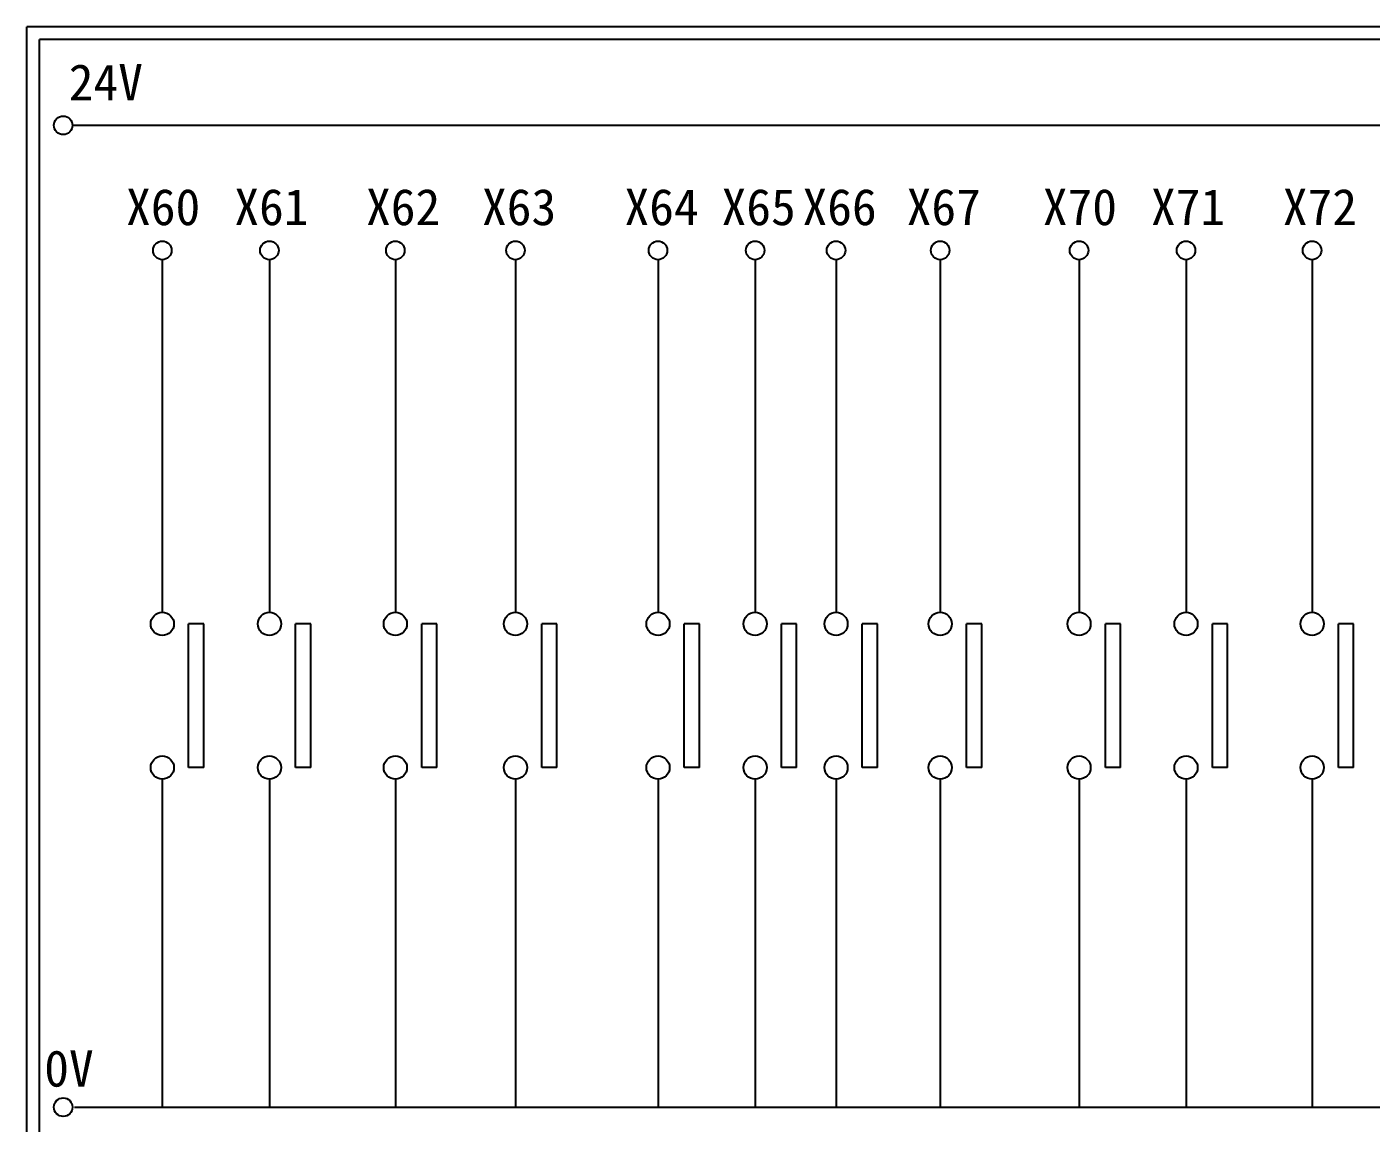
# Model space of a CAD drawing. Extents: x 325 to 612, y 3 to 207.
# Drawn here: x 325.3 to 458.5, y 98.4 to 207 of the extents above; entities that cross this region are included whole.
import ezdxf

# ---------------------------------------------------------------- set-up
doc = ezdxf.new("R2010")
doc.units = 0
doc.layers.get('0').update_dxf_attribs({"linetype": 'CONTINUOUS'})
doc.layers.add('圖框層', color=7, linetype='CONTINUOUS')
doc.layers.add('標尺寸層', color=3, linetype='CONTINUOUS')
doc.styles.add('STSL', font='kaiu.ttf')

msp = doc.modelspace()

# ---------------------------------------------------------------- linework, layer by layer
for p, q in [((342.85, 147.83), (341.35, 147.83)), ((353.46, 147.83), (351.95, 147.83)), ((365.94, 147.83), (364.44, 147.83)), ((377.84, 147.83), (376.34, 147.83)), ((391.96, 147.83), (390.46, 147.83)), ((401.59, 147.83), (400.09, 147.83)), ((409.61, 147.83), (408.1, 147.83)), ((419.93, 147.83), (418.42, 147.83)), ((433.69, 147.83), (432.19, 147.83)), ((444.29, 147.83), (442.79, 147.83)), ((456.78, 147.83), (455.28, 147.83)), ((342.85, 133.6), (341.35, 133.6)), ((353.46, 133.6), (351.95, 133.6)), ((365.94, 133.6), (364.44, 133.6)), ((377.84, 133.6), (376.34, 133.6)), ((391.96, 133.6), (390.46, 133.6)), ((401.59, 133.6), (400.09, 133.6)), ((409.61, 133.6), (408.1, 133.6)), ((419.93, 133.6), (418.42, 133.6)), ((433.69, 133.6), (432.19, 133.6)), ((444.29, 133.6), (442.79, 133.6)), ((456.78, 133.6), (455.28, 133.6))]:
    msp.add_line(p, q)
at = {"layer": '圖框層', "color": 7}
for p, q in [((612.32, 206.97), (325.32, 206.97)), ((325.32, 3), (325.32, 206.97)), ((611.07, 205.72), (326.57, 205.72)), ((326.57, 4.25), (326.57, 205.72))]:
    msp.add_line(p, q, dxfattribs=at)
at = {"layer": '標尺寸層', "color": 7}
for p, q in [((329.84, 197.22), (607.44, 197.22)), ((338.74, 183.91), (338.74, 148.99)), ((349.35, 183.91), (349.35, 148.99)), ((361.83, 183.91), (361.83, 148.99)), ((373.73, 183.91), (373.73, 148.99)), ((387.86, 183.91), (387.86, 148.99)), ((397.48, 183.91), (397.48, 148.99)), ((405.5, 183.91), (405.5, 148.99)), ((415.82, 183.91), (415.82, 148.99)), ((429.58, 183.91), (429.58, 148.99)), ((440.18, 183.91), (440.18, 148.99)), ((452.67, 183.91), (452.67, 148.99)), ((341.35, 133.6), (341.35, 147.83)), ((342.85, 133.6), (342.85, 147.83)), ((351.95, 133.6), (351.95, 147.83)), ((353.46, 133.6), (353.46, 147.83)), ((364.44, 133.6), (364.44, 147.83)), ((365.94, 133.6), (365.94, 147.83)), ((376.34, 133.6), (376.34, 147.83)), ((377.84, 133.6), (377.84, 147.83)), ((390.46, 133.6), (390.46, 147.83)), ((391.96, 133.6), (391.96, 147.83)), ((400.09, 133.6), (400.09, 147.83)), ((401.59, 133.6), (401.59, 147.83)), ((408.1, 133.6), (408.1, 147.83)), ((409.61, 133.6), (409.61, 147.83)), ((418.42, 133.6), (418.42, 147.83)), ((419.93, 133.6), (419.93, 147.83)), ((432.19, 133.6), (432.19, 147.83)), ((433.69, 133.6), (433.69, 147.83)), ((442.79, 133.6), (442.79, 147.83)), ((444.29, 133.6), (444.29, 147.83)), ((455.28, 133.6), (455.28, 147.83)), ((456.78, 133.6), (456.78, 147.83)), ((338.74, 132.45), (338.74, 99.96)), ((349.35, 132.46), (349.35, 99.96)), ((349.35, 132.45), (349.35, 99.96)), ((361.83, 132.46), (361.83, 99.96)), ((361.83, 132.45), (361.83, 99.96)), ((373.73, 132.46), (373.73, 99.96)), ((373.73, 132.45), (373.73, 99.96)), ((387.86, 132.46), (387.86, 99.96)), ((387.86, 132.45), (387.86, 99.96)), ((397.48, 132.46), (397.48, 99.96)), ((397.48, 132.45), (397.48, 99.96)), ((405.5, 132.46), (405.5, 99.96)), ((405.5, 132.45), (405.5, 99.96)), ((415.82, 132.46), (415.82, 99.96)), ((415.82, 132.45), (415.82, 99.96)), ((429.58, 132.45), (429.58, 99.96)), ((440.18, 132.46), (440.18, 99.96)), ((440.18, 132.45), (440.18, 99.96)), ((452.67, 132.46), (452.67, 99.96)), ((452.67, 132.45), (452.67, 99.96)), ((330.05, 99.96), (607.44, 99.96))]:
    msp.add_line(p, q, dxfattribs=at)
for centre, radius in [((328.92, 197.22), 0.92), ((338.74, 184.83), 0.92), ((349.35, 184.83), 0.92), ((361.83, 184.83), 0.92), ((373.73, 184.83), 0.92), ((387.86, 184.83), 0.92), ((397.48, 184.83), 0.92), ((405.5, 184.83), 0.92), ((415.82, 184.83), 0.92), ((429.58, 184.83), 0.92), ((440.18, 184.83), 0.92), ((452.67, 184.83), 0.92), ((338.74, 147.83), 1.15), ((349.35, 147.83), 1.15), ((361.83, 147.83), 1.15), ((373.73, 147.83), 1.15), ((387.86, 147.83), 1.15), ((397.48, 147.83), 1.15), ((405.5, 147.83), 1.15), ((415.82, 147.83), 1.15), ((429.58, 147.83), 1.15), ((440.18, 147.83), 1.15), ((452.67, 147.83), 1.15), ((338.74, 133.6), 1.15), ((349.35, 133.6), 1.15), ((361.83, 133.6), 1.15), ((373.73, 133.6), 1.15), ((387.86, 133.6), 1.15), ((397.48, 133.6), 1.15), ((405.5, 133.6), 1.15), ((415.82, 133.6), 1.15), ((429.58, 133.6), 1.15), ((440.18, 133.6), 1.15), ((452.67, 133.6), 1.15), ((328.92, 99.96), 0.92)]:
    msp.add_circle(centre, radius, dxfattribs=at)

# ---------------------------------------------------------------- texts
at = {"layer": '圖框層', "color": 4, "style": 'STSL'}
for s, p in [('24V', (329.47, 199.68)), ('X60', (335.15, 187.33)), ('X61', (345.88, 187.33)), ('X62', (358.93, 187.33)), ('X63', (370.42, 187.33)), ('X64', (384.54, 187.33)), ('X65', (394.16, 187.33)), ('X66', (402.18, 187.33)), ('X67', (412.5, 187.33)), ('X70', (425.99, 187.33)), ('X71', (436.71, 187.33)), ('X72', (449.77, 187.33)), ('0V', (327.04, 102))]:
    msp.add_text(s, height=3.6, dxfattribs=at).set_placement(p)

doc.saveas('drawing.dxf')
